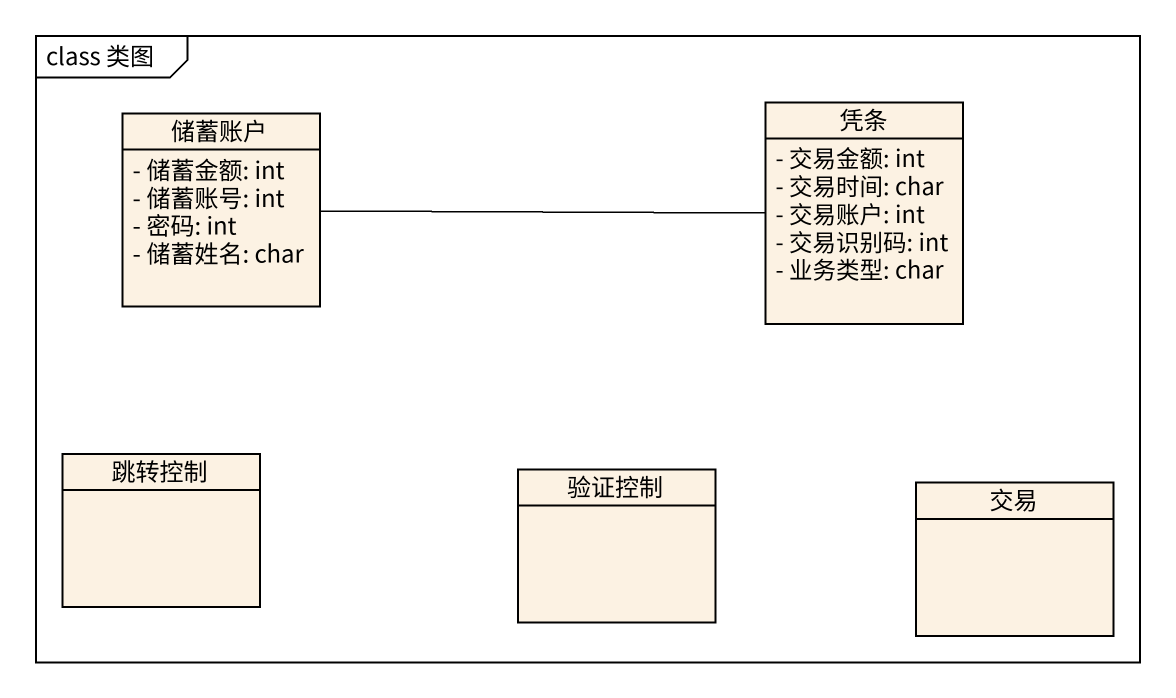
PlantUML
@startuml
mainframe class 类图
hide circle
hide empty members
skinparam classAttributeIconSize 0
class 储蓄账户 {
  - 储蓄金额: int
  - 储蓄账号: int
  - 密码: int
  - 储蓄姓名: char
}
class 凭条 {
  - 交易金额: int
  - 交易时间: char
  - 交易账户: int
  - 交易识别码: int
  - 业务类型: char
}
class 跳转控制
class 验证控制
class 交易
储蓄账户 -right- 凭条
@enduml
